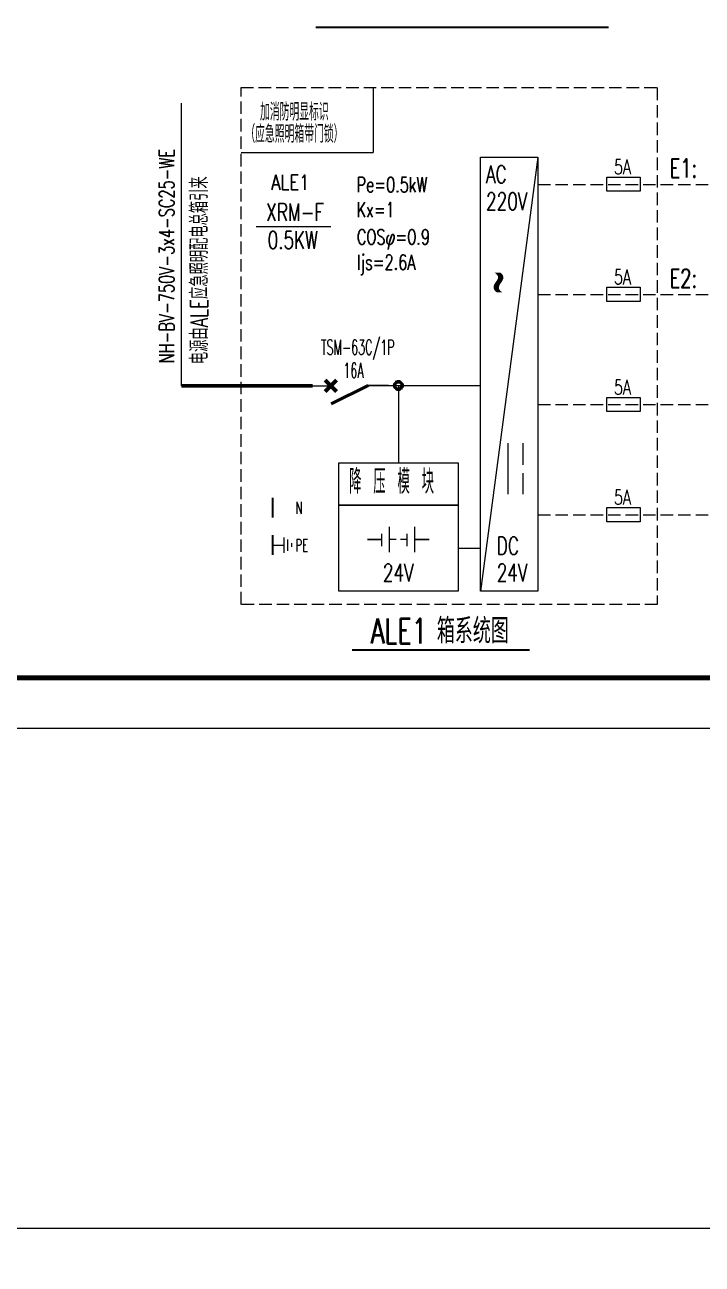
# Model space of a CAD drawing. Header units: inches. Extents: x -3272461 to -2504170, y 403793 to 1071042.
# Drawn here: x -3000340 to -2986810, y 846418 to 871180 of the extents above; entities that cross this region are included whole.
import ezdxf

# ---------------------------------------------------------------- set-up
doc = ezdxf.new("R2010")
doc.units = ezdxf.units.IN
doc.header["$LTSCALE"] = 1000
doc.header["$MEASUREMENT"] = 0
doc.linetypes.add('ACAD_ISO02W100', pattern=[15, 12, -3])
doc.linetypes.add('DASH', pattern=[0.35, 0.25, -0.1])
doc.layers.get('0').update_dxf_attribs({"lineweight": 18})
for name, color, linetype, lineweight in [('1', 7, 'Continuous', 18), ('20', 1, 'Continuous', 18), ('E-电气标注', 4, 'Continuous', 18), ('ELEMENT', 3, 'Continuous', 18), ('EQUIP', 3, 'Continuous', 18), ('PUB_TEXT', 7, 'Continuous', 18), ('PUB_TITLE', 153, 'Continuous', 18), ('TEL_TEXT', 7, 'Continuous', 18), ('TQ', 3, 'Continuous', 18), ('电气', 7, 'Continuous', 18)]:
    doc.layers.add(name, color=color, linetype=linetype, lineweight=lineweight)
doc.styles.add('_TCH_DIM', font='simplex.shx', dxfattribs={"width": 0.7, "bigfont": 'gbcbig.shx'})
doc.styles.add('_TEL_DIM', font='simplex.shx', dxfattribs={"width": 0.8, "bigfont": 'hztxt.shx'})
doc.styles.add('_TXT', font='simplex.shx', dxfattribs={"width": 0.6})
doc.styles.get("Standard").update_dxf_attribs({"font": 'gbenor.shx', "bigfont": 'gbcbig.shx'})
doc.styles.add('TT-simplex', font='simplex.shx', dxfattribs={"width": 0.8, "bigfont": 'hztxt.shx'})
doc.styles.add('txt', font='ros.shx', dxfattribs={"width": 0.8, "bigfont": 'hzs.shx'})
doc.styles.add('冯士飞-350', font='romanc.shx', dxfattribs={"width": 0.8, "bigfont": 'gbhzfs.shx'})

# ---------------------------------------------------------------- blocks, each defined once
blk = doc.blocks.new('M_M24')
for p, q in [((-0.25, -0.375), (0.25, -0.375)), ((-0.1875, -0.5), (0.1875, -0.5)), ((-0.0625, -0.625), (0.0625, -0.625))]:
    blk.add_line(p, q)
blk.add_lwpolyline([(0, 0), (0, -0.375)])
at = {"width": 0.8, "flags": 1}
blk.add_attdef('S', (0.25, -0.5), '', height=0.2, dxfattribs=at)
blk = doc.blocks.new('A$C00702A68')
at = {"layer": '1', "color": 7}
for points in [[(32, 1811, 64, 64, 0), (32, 1178, 64, 64, 0)], [(32, 633, 64, 64, 0), (32, 0, 64, 64, 0)]]:
    blk.add_lwpolyline(points, format="xyseb", dxfattribs=at)
at = {"layer": 'ELEMENT', "xscale": 960, "yscale": 960, "zscale": 960, "rotation": 90}
blk.add_blockref('M_M24', (32, 316), dxfattribs=at)
at = {"layer": 'PUB_TEXT', "style": '_TXT', "width": 0.6}
for s, p in [('N', (750, 1297)), ('PE', (750, 119))]:
    blk.add_text(s, height=384, dxfattribs=at).set_placement(p)

msp = doc.modelspace()

# ---------------------------------------------------------------- linework, layer by layer
at = {"color": 7}
for p, q in [((-2990090.5, 868537.1), (-2991235.4, 859865.6)), ((-2993074, 863975.3), (-2993480.4, 863975.3)), ((-2990692.3, 862821), (-2990692.3, 861805.2)), ((-2990391.8, 862821), (-2990391.8, 862390.8)), ((-2990391.8, 862219.6), (-2990391.8, 861805.2)), ((-2994067.6, 861580.6), (-2991687.3, 861580.6)), ((-2993207.6, 860766.5), (-2993207.6, 861011.7)), ((-2993055.4, 860640.9), (-2993055.4, 861149.9)), ((-2992703.7, 860766.5), (-2992703.7, 861011.7)), ((-2992551.6, 860640.9), (-2992551.6, 861149.9)), ((-2993494.7, 860895.4), (-2993207.6, 860895.4)), ((-2993207.6, 860895.4), (-2993494.7, 860895.4)), ((-2992922.8, 860895.4), (-2993055.4, 860895.4)), ((-2992703.7, 860895.4), (-2992836.9, 860895.4)), ((-2992551.6, 860895.4), (-2992264.5, 860895.4)), ((-2992264.5, 860895.4), (-2992551.6, 860895.4))]:
    msp.add_line(p, q, dxfattribs=at)
at = {"color": 1, "linetype": 'DASH'}
for p, q in [((-2990090.5, 867991.1), (-2980565.8, 867991.1)), ((-2990090.5, 865791.1), (-2980565.8, 865791.1)), ((-2990090.5, 863591.1), (-2980565.8, 863591.1)), ((-2990090.5, 861391.1), (-2980565.8, 861391.1))]:
    msp.add_line(p, q, dxfattribs=at)
at = {"color": 1, "linetype": 'ByBlock', "lineweight": 50}
msp.add_line((-2997206.7, 863966.7), (-2994592.5, 863966.7), dxfattribs=at)
at = {"color": 1}
for p, q in [((-2994592.5, 863966.7), (-2994226.8, 863966.7)), ((-2993480.4, 863975.3), (-2991235.4, 863975.3)), ((-2992877.4, 863973.1), (-2992877.4, 862426.5)), ((-2991687.3, 860723.1), (-2991235.4, 860723.1))]:
    msp.add_line(p, q, dxfattribs=at)
at = {"color": 7, "linetype": 'ACAD_ISO02W100', "lineweight": 50}
for p, q in [((-2994114.8, 864081), (-2994338.7, 863852.4)), ((-2994338.7, 864081), (-2994114.8, 863852.4)), ((-2993480.4, 863975.3), (-2994222.6, 863608.9))]:
    msp.add_line(p, q, dxfattribs=at)
at = {"color": 7}
msp.add_lwpolyline([(-2990090.5, 868537.1), (-2990090.5, 859865.6), (-2991235.4, 859865.6), (-2991235.4, 868537.1), (-2990090.5, 868537.1)], dxfattribs=at)
for points in [[(-2988715.9, 868135.7), (-2988046, 868135.7), (-2988046, 867852.6), (-2988715.9, 867852.6)], [(-2988715.9, 865935.7), (-2988046, 865935.7), (-2988046, 865652.6), (-2988715.9, 865652.6)], [(-2988715.9, 863735.7), (-2988046, 863735.7), (-2988046, 863452.6), (-2988715.9, 863452.6)], [(-2988715.9, 861535.7), (-2988046, 861535.7), (-2988046, 861252.6), (-2988715.9, 861252.6)]]:
    msp.add_lwpolyline(points, close=True, dxfattribs=at)
for points in [[(-2991687.3, 861580.6), (-2994067.6, 861580.6), (-2994067.6, 862426.5), (-2991687.3, 862426.5)], [(-2994067.6, 861580.6), (-2991687.3, 861580.6), (-2991687.3, 859865.6), (-2994067.6, 859865.6)]]:
    msp.add_lwpolyline(points, close=True)
at = {"color": 7, "linetype": 'ACAD_ISO02W100', "lineweight": 50}
msp.add_circle((-2992877.4, 863973.1), 76.1, dxfattribs=at)
at = {"layer": '20'}
msp.add_line((-2997206.7, 863966.7), (-2997206.7, 869613.5), dxfattribs=at)
at = {"layer": 'E-电气标注', "color": 2, "linetype": 'DASH'}
msp.add_lwpolyline([(-2996020.6, 869927.1), (-2987708.2, 869927.1), (-2987708.2, 859599.4), (-2996020.6, 859599.4)], close=True, dxfattribs=at)
at = {"layer": 'EQUIP'}
msp.add_lwpolyline([(-2993803.5, 858690.1, 40, 40, 0), (-2990258.2, 858690.1, 40, 40, 0)], format="xyseb", dxfattribs=at)
at = {"layer": 'PUB_TITLE'}
for points in [[(-2970402.2, 857130.6), (-2970402.2, 899130.6), (-3029802.2, 899130.6), (-3029802.2, 857130.6)], [(-2940702.2, 784130.6), (-2940702.2, 847130.6), (-3029802.2, 847130.6), (-3029802.2, 784130.6)]]:
    msp.add_lwpolyline(points, close=True, dxfattribs=at)
msp.add_lwpolyline([(-2971402.2, 858130.6, 100, 100, 0), (-2971402.2, 898130.6, 100, 100, 0), (-3027302.2, 898130.6, 100, 100, 0), (-3027302.2, 858130.6, 100, 100, 0)], format="xyseb", close=True, dxfattribs=at)
at = {"layer": 'TEL_TEXT'}
msp.add_line((-2994226.9, 867144.4), (-2995715.9, 867144.4), dxfattribs=at)
at = {"layer": 'TQ'}
for p in [(-2993381.1, 869927.1), (-2996020.6, 868627.9)]:
    msp.add_line(p, (-2993381.1, 868627.9), dxfattribs=at)
at = {"layer": 'TQ', "color": 3}
msp.add_lwpolyline([(-2994530.2, 871127.8, 41.5, 41.5, 0), (-2988676.9, 871127.8, 41.5, 41.5, 0)], format="xyseb", dxfattribs=at)

# ---------------------------------------------------------------- block references
at = {"layer": 'TEL_TEXT', "xscale": 0.6344544396270066, "yscale": 0.6344544396270066, "zscale": 0.6344544396270066}
msp.add_blockref('A$C00702A68', (-2995408.8, 860584.4), dxfattribs=at)

# ---------------------------------------------------------------- texts
at = {"color": 7, "linetype": 'ByBlock', "style": '_TCH_DIM', "width": 0.705882}
msp.add_text('NH-BV-750V-3x4-SC25-WE', height=300, rotation=90, dxfattribs=at).set_placement((-2997358.2, 864413.6, 25179.8))
for s, height, p in [('5A', 294.91, (-2988573.1, 868193.8, 3515.8)), ('AC', 350, (-2991127.5, 868017.3, 4570.6)), ('Pe=0.5kW', 300, (-2993712.9, 867836, -1325)), ('220V', 350, (-2991127.5, 867478.7, 4570.6)), ('Kx=1', 300, (-2993712.9, 867334.5, -1325)), ('COSφ=0.9', 300, (-2993707.5, 866790.9, -1325)), ('Ijs=2.6A', 300, (-2993707.5, 866286.3, -1325)), ('5A', 294.91, (-2988573.1, 865993.8, 3515.8)), ('5A', 294.91, (-2988573.1, 863793.8, 3515.8)), ('5A', 294.91, (-2988573.1, 861593.8, 3515.8)), ('DC', 350, (-2990913.2, 860596.7, 4570.6)), ('24V', 350, (-2993188, 860058.1, 4570.6)), ('24V', 350, (-2990913.2, 860058.1, 4570.6))]:
    msp.add_text(s, height=height, dxfattribs=at).set_placement(p)
at = {"color": 7, "style": 'txt', "width": 0.55}
msp.add_text('~', height=1084.2, rotation=90, dxfattribs=at).set_placement((-2990355.9, 865798))
at = {"color": 7, "linetype": 'ByBlock', "insert": (-2993861.7, 861809.3), "char_height": 486.605, "width": 2994.458, "attachment_point": 7, "style": '_TCH_DIM'}
msp.add_mtext('{\\W0.705882;降 压 模 块 }', dxfattribs=at)
at = {"layer": 'E-电气标注', "style": 'TT-simplex', "width": 0.8}
msp.add_text('ALE1', height=300, dxfattribs=at).set_placement((-2995416.8, 867880.5))
at = {"layer": 'EQUIP', "style": '_TCH_DIM', "width": 0.705882}
msp.add_text('ALE1', height=500, dxfattribs=at).set_placement((-2993428.9, 858821.5, 8786))
at = {"layer": 'EQUIP', "style": '_TCH_DIM'}
msp.add_text('箱系统图', height=500, dxfattribs=at).set_placement((-2992110.9, 858819.7, 8786))
at = {"layer": 'TEL_TEXT', "color": 7, "linetype": 'ByBlock', "style": '_TCH_DIM', "width": 0.705882}
for s, p in [('E1:', (-2987459.6, 868131.4, 4394.8)), ('E2:', (-2987459.6, 865931.4, 4394.8))]:
    msp.add_text(s, height=368.64, dxfattribs=at).set_placement(p)
at = {"layer": 'TEL_TEXT', "style": '_TEL_DIM', "width": 0.7}
msp.add_text('电源由ALE应急照明配电总箱引来', height=350, rotation=90, dxfattribs=at).set_placement((-2996681.2, 864399.7))
at = {"layer": 'TEL_TEXT'}
for s, height, style, width, p in [('XRM-F', 350, '_TCH_DIM', 0.705882, (-2995516.7, 867262.4, 16185.3)), ('0.5KW', 350, '_TCH_DIM', 0.705882, (-2995489.9, 866704.8, 16185.3)), ('TSM-63C/1P', 300, '_TEL_DIM', 0.544444, (-2994424.3, 864588.6)), ('16A', 300, '_TEL_DIM', 0.544444, (-2993977.5, 864124.6))]:
    msp.add_text(s, height=height, dxfattribs=dict(at, style=style, width=width)).set_placement(p)
at = {"layer": '电气', "color": 2, "style": '冯士飞-350', "width": 0.7}
for s, p in [('加消防明显标识', (-2995641.9, 869265.7)), ('（应急照明箱带门锁）', (-2995935.6, 868824.2))]:
    msp.add_text(s, height=350, dxfattribs=at).set_placement(p)

doc.saveas('drawing.dxf')
